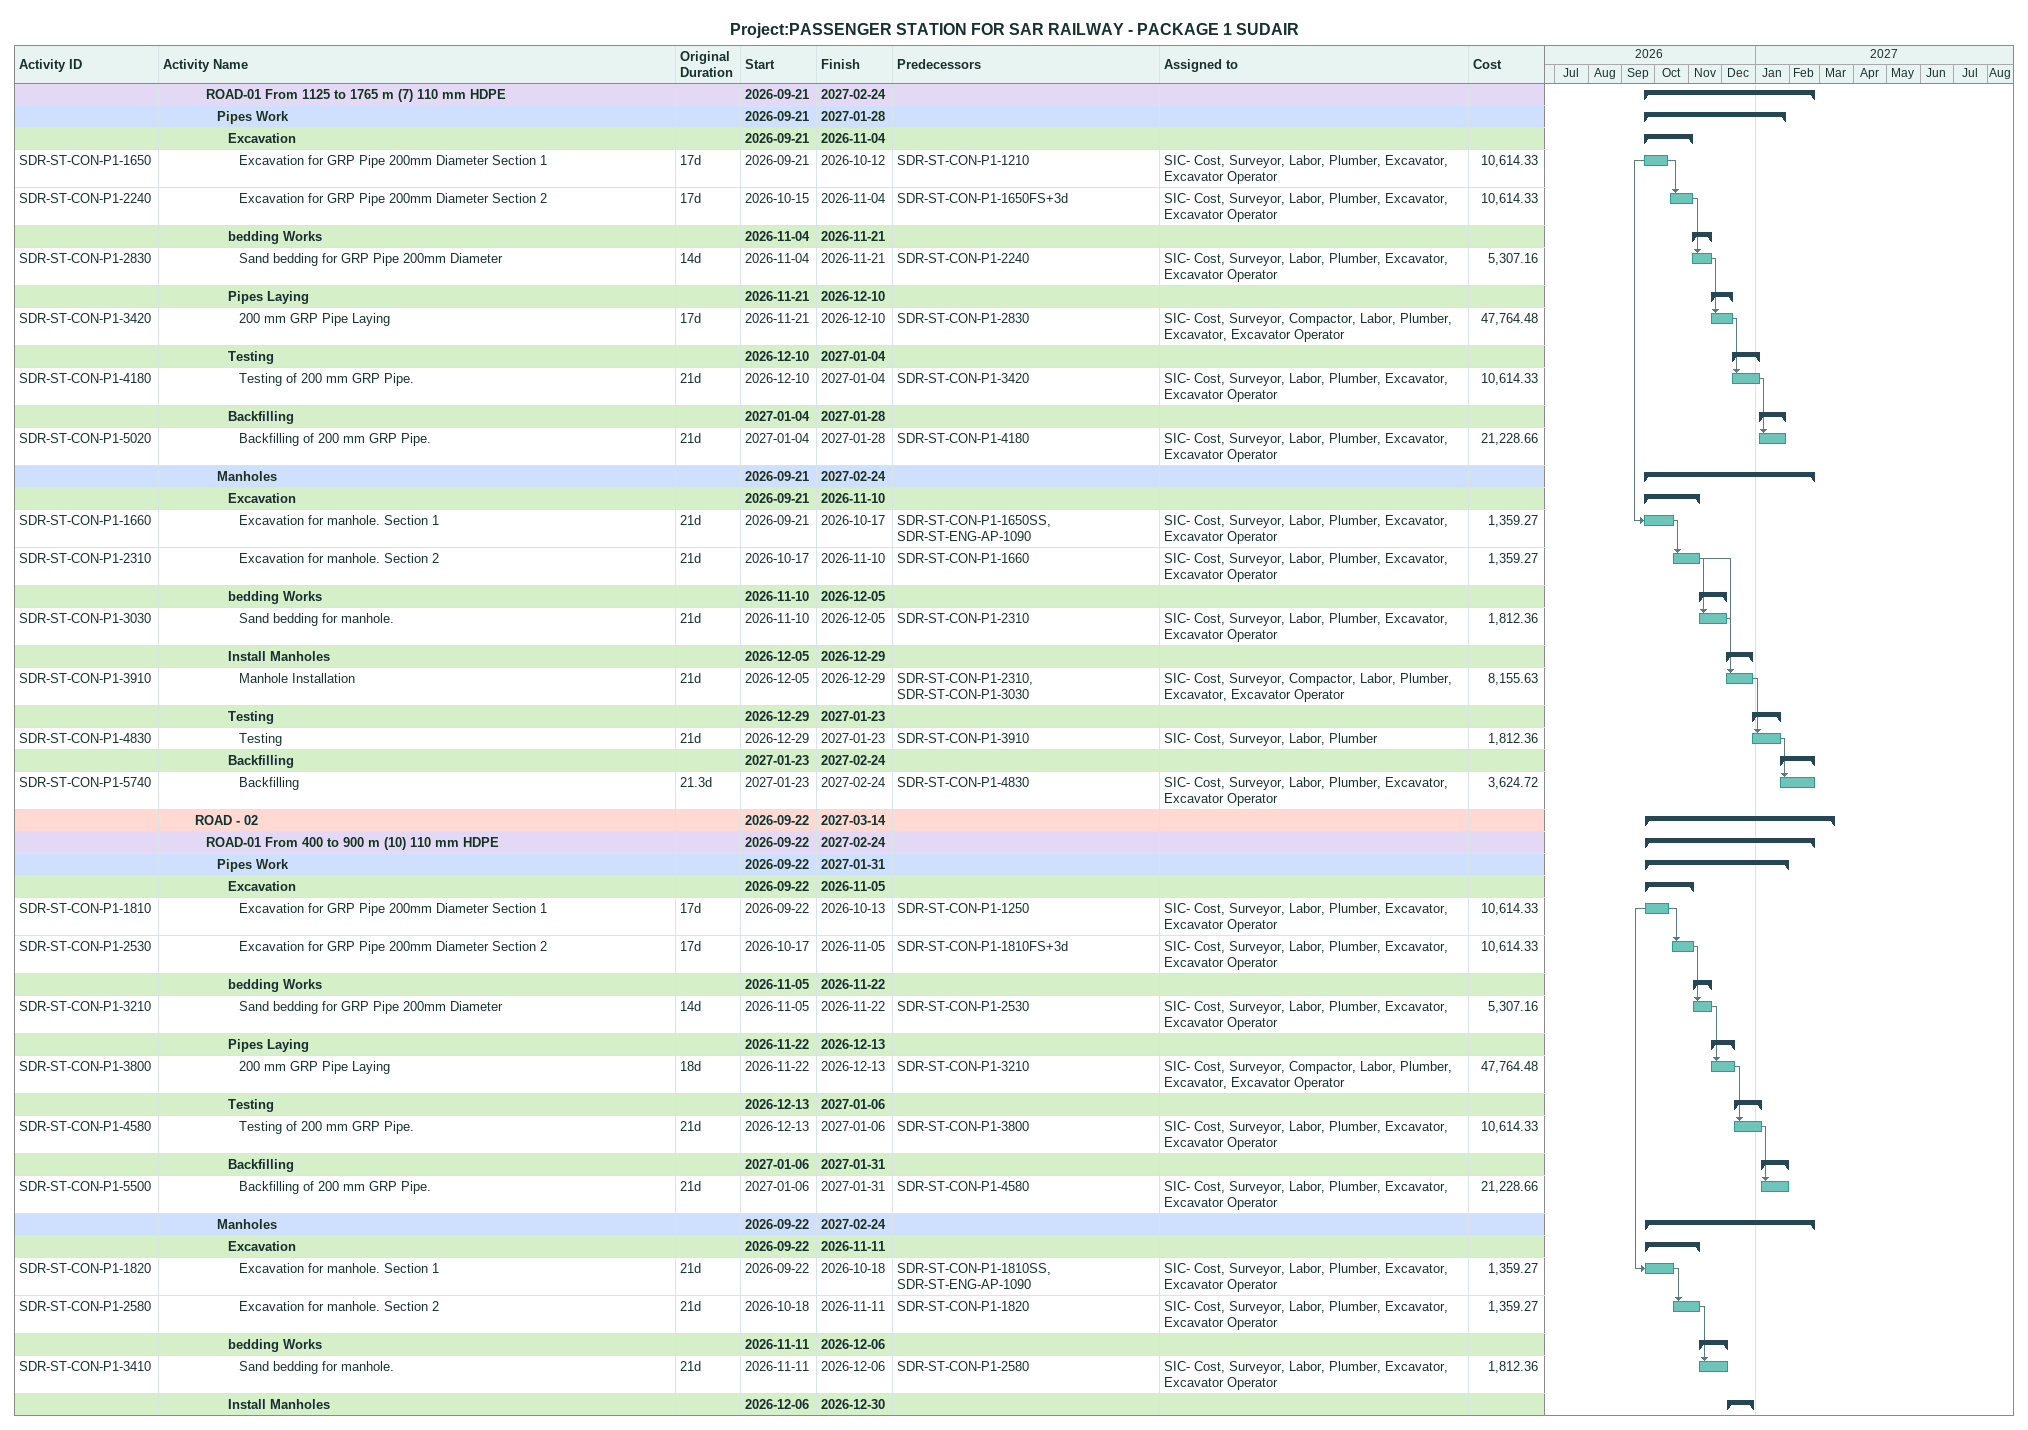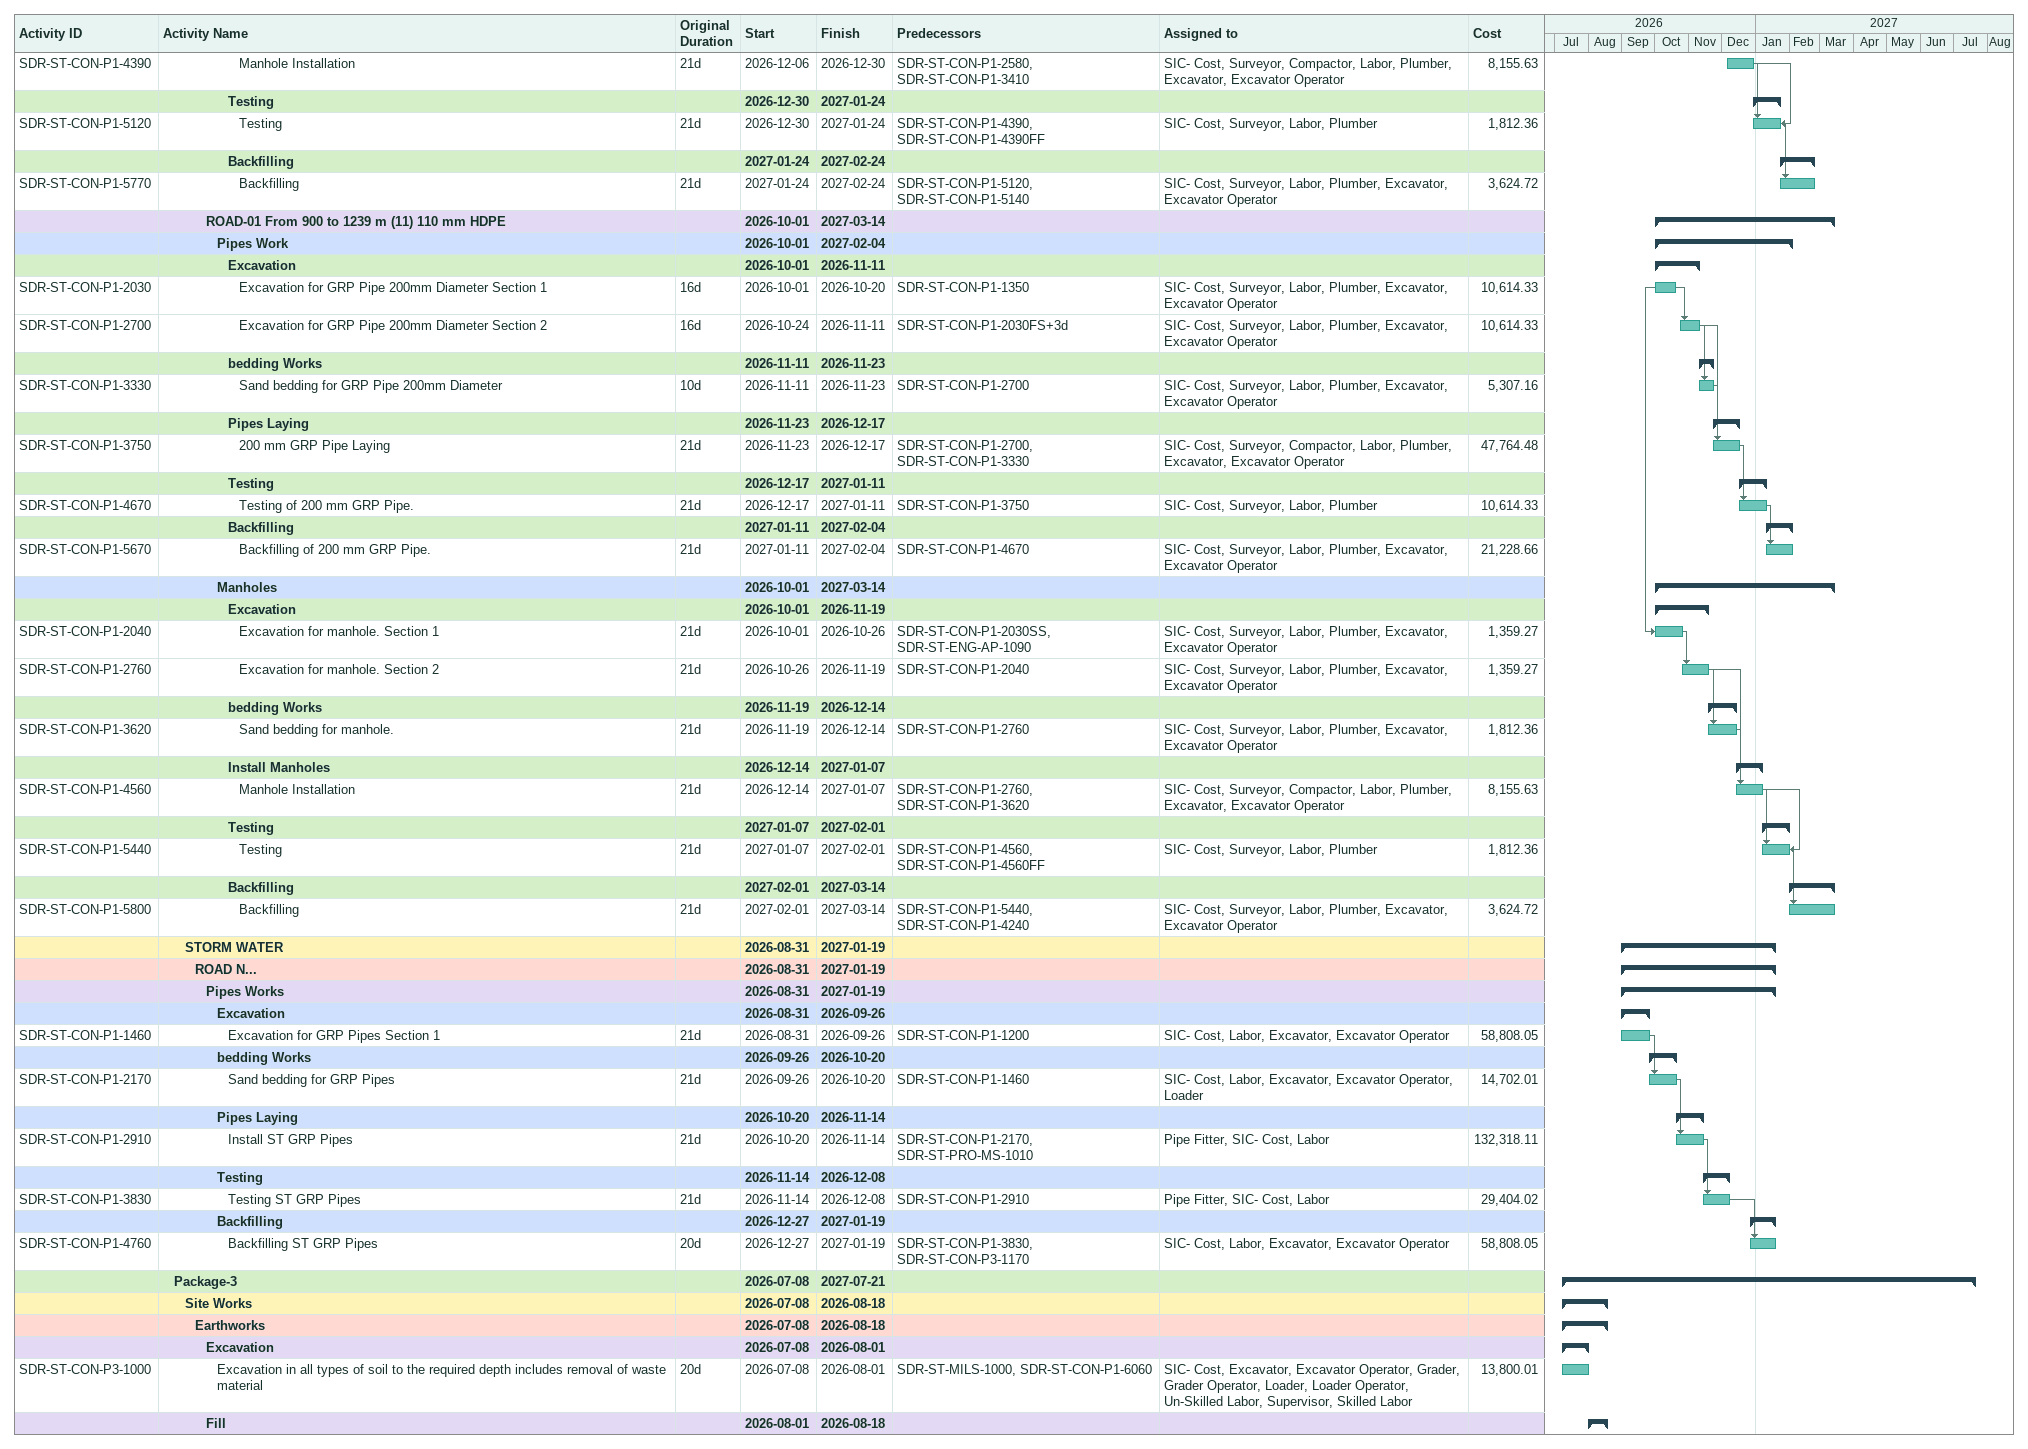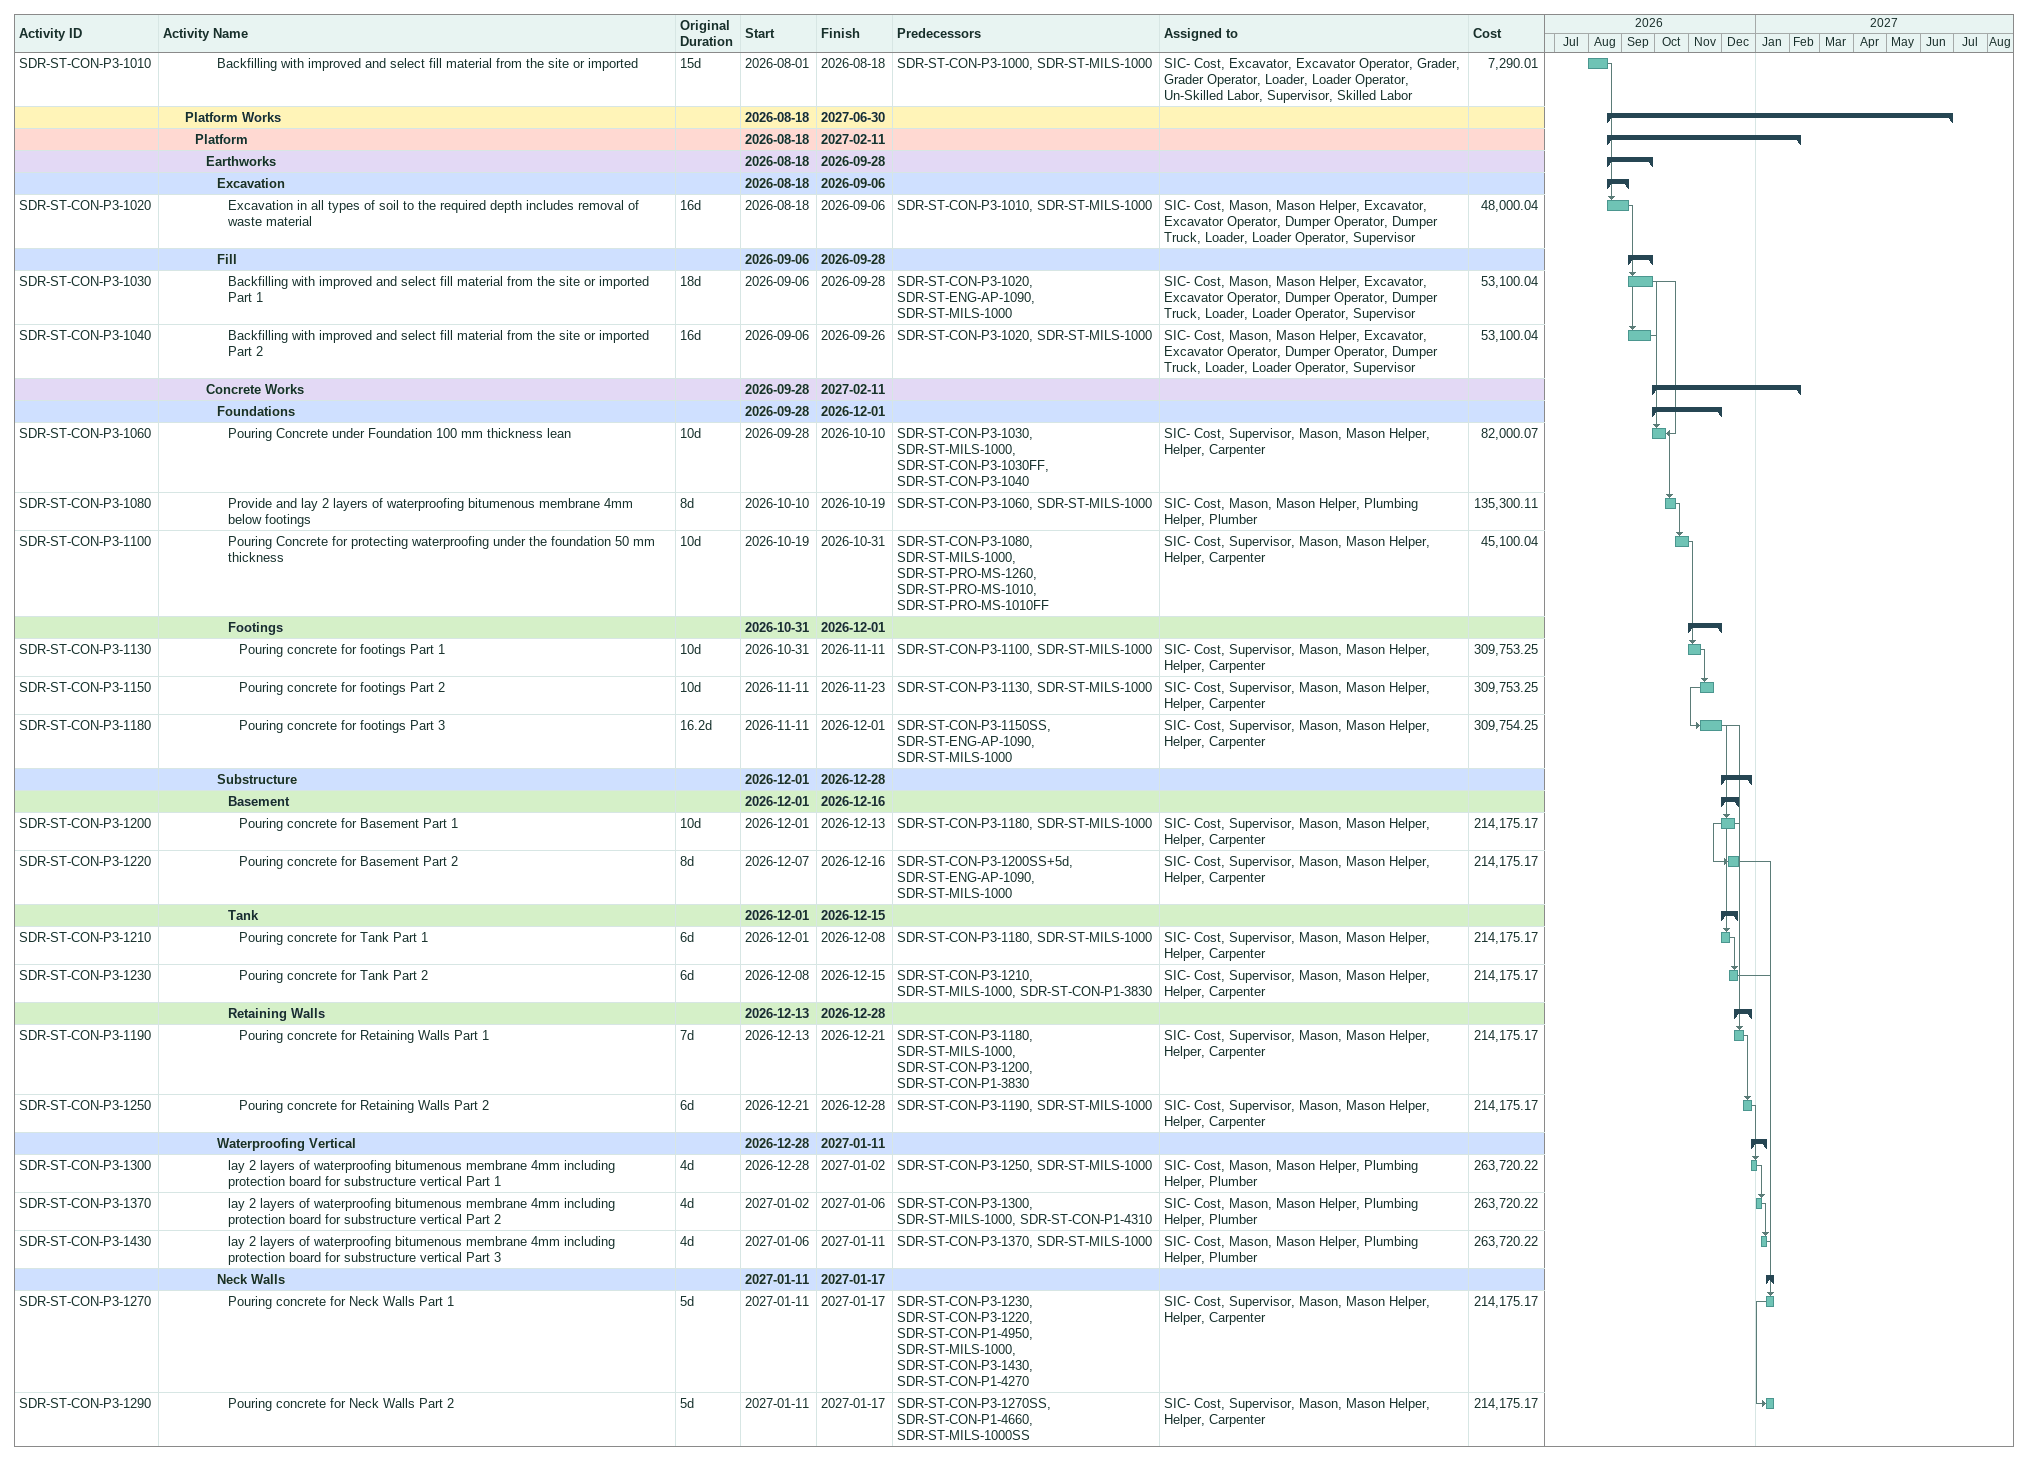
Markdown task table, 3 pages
Project:PASSENGER STATION FOR SAR RAILWAY - PACKAGE 1 SUDAIR

| ID | Level | Task | Original duration | Start | Finish | Predecessors | Resources | Cost |
|---|---|---|---|---|---|---|---|---|
|  | 5 | **ROAD-01 From 1125 to 1765 m (7) 110 mm HDPE** |  | 2026-09-21 | 2027-02-24 |  |  |  |
|  | 6 | **Pipes Work** |  | 2026-09-21 | 2027-01-28 |  |  |  |
|  | 7 | **Excavation** |  | 2026-09-21 | 2026-11-04 |  |  |  |
| SDR-ST-CON-P1-1650 | 8 | Excavation for GRP Pipe 200mm Diameter Section 1 | 17d | 2026-09-21 | 2026-10-12 | SDR-ST-CON-P1-1210 | SIC- Cost, Surveyor, Labor, Plumber, Excavator, Excavator Operator | 10614.33 |
| SDR-ST-CON-P1-2240 | 8 | Excavation for GRP Pipe 200mm Diameter Section 2 | 17d | 2026-10-15 | 2026-11-04 | SDR-ST-CON-P1-1650FS+3d | SIC- Cost, Surveyor, Labor, Plumber, Excavator, Excavator Operator | 10614.33 |
|  | 7 | **bedding Works** |  | 2026-11-04 | 2026-11-21 |  |  |  |
| SDR-ST-CON-P1-2830 | 8 | Sand bedding for GRP Pipe 200mm Diameter | 14d | 2026-11-04 | 2026-11-21 | SDR-ST-CON-P1-2240 | SIC- Cost, Surveyor, Labor, Plumber, Excavator, Excavator Operator | 5307.16 |
|  | 7 | **Pipes Laying** |  | 2026-11-21 | 2026-12-10 |  |  |  |
| SDR-ST-CON-P1-3420 | 8 | 200 mm GRP Pipe Laying | 17d | 2026-11-21 | 2026-12-10 | SDR-ST-CON-P1-2830 | SIC- Cost, Surveyor, Compactor, Labor, Plumber, Excavator, Excavator Operator | 47764.48 |
|  | 7 | **Testing** |  | 2026-12-10 | 2027-01-04 |  |  |  |
| SDR-ST-CON-P1-4180 | 8 | Testing of 200 mm GRP Pipe. | 21d | 2026-12-10 | 2027-01-04 | SDR-ST-CON-P1-3420 | SIC- Cost, Surveyor, Labor, Plumber, Excavator, Excavator Operator | 10614.33 |
|  | 7 | **Backfilling** |  | 2027-01-04 | 2027-01-28 |  |  |  |
| SDR-ST-CON-P1-5020 | 8 | Backfilling of 200 mm GRP Pipe. | 21d | 2027-01-04 | 2027-01-28 | SDR-ST-CON-P1-4180 | SIC- Cost, Surveyor, Labor, Plumber, Excavator, Excavator Operator | 21228.66 |
|  | 6 | **Manholes** |  | 2026-09-21 | 2027-02-24 |  |  |  |
|  | 7 | **Excavation** |  | 2026-09-21 | 2026-11-10 |  |  |  |
| SDR-ST-CON-P1-1660 | 8 | Excavation for manhole. Section 1 | 21d | 2026-09-21 | 2026-10-17 | SDR-ST-CON-P1-1650SS, SDR-ST-ENG-AP-1090 | SIC- Cost, Surveyor, Labor, Plumber, Excavator, Excavator Operator | 1359.27 |
| SDR-ST-CON-P1-2310 | 8 | Excavation for manhole. Section 2 | 21d | 2026-10-17 | 2026-11-10 | SDR-ST-CON-P1-1660 | SIC- Cost, Surveyor, Labor, Plumber, Excavator, Excavator Operator | 1359.27 |
|  | 7 | **bedding Works** |  | 2026-11-10 | 2026-12-05 |  |  |  |
| SDR-ST-CON-P1-3030 | 8 | Sand bedding for manhole. | 21d | 2026-11-10 | 2026-12-05 | SDR-ST-CON-P1-2310 | SIC- Cost, Surveyor, Labor, Plumber, Excavator, Excavator Operator | 1812.36 |
|  | 7 | **Install Manholes** |  | 2026-12-05 | 2026-12-29 |  |  |  |
| SDR-ST-CON-P1-3910 | 8 | Manhole Installation | 21d | 2026-12-05 | 2026-12-29 | SDR-ST-CON-P1-2310, SDR-ST-CON-P1-3030 | SIC- Cost, Surveyor, Compactor, Labor, Plumber, Excavator, Excavator Operator | 8155.63 |
|  | 7 | **Testing** |  | 2026-12-29 | 2027-01-23 |  |  |  |
| SDR-ST-CON-P1-4830 | 8 | Testing | 21d | 2026-12-29 | 2027-01-23 | SDR-ST-CON-P1-3910 | SIC- Cost, Surveyor, Labor, Plumber | 1812.36 |
|  | 7 | **Backfilling** |  | 2027-01-23 | 2027-02-24 |  |  |  |
| SDR-ST-CON-P1-5740 | 8 | Backfilling | 21.3d | 2027-01-23 | 2027-02-24 | SDR-ST-CON-P1-4830 | SIC- Cost, Surveyor, Labor, Plumber, Excavator, Excavator Operator | 3624.72 |
|  | 4 | **ROAD - 02** |  | 2026-09-22 | 2027-03-14 |  |  |  |
|  | 5 | **ROAD-01 From 400 to 900 m (10) 110 mm HDPE** |  | 2026-09-22 | 2027-02-24 |  |  |  |
|  | 6 | **Pipes Work** |  | 2026-09-22 | 2027-01-31 |  |  |  |
|  | 7 | **Excavation** |  | 2026-09-22 | 2026-11-05 |  |  |  |
| SDR-ST-CON-P1-1810 | 8 | Excavation for GRP Pipe 200mm Diameter Section 1 | 17d | 2026-09-22 | 2026-10-13 | SDR-ST-CON-P1-1250 | SIC- Cost, Surveyor, Labor, Plumber, Excavator, Excavator Operator | 10614.33 |
| SDR-ST-CON-P1-2530 | 8 | Excavation for GRP Pipe 200mm Diameter Section 2 | 17d | 2026-10-17 | 2026-11-05 | SDR-ST-CON-P1-1810FS+3d | SIC- Cost, Surveyor, Labor, Plumber, Excavator, Excavator Operator | 10614.33 |
|  | 7 | **bedding Works** |  | 2026-11-05 | 2026-11-22 |  |  |  |
| SDR-ST-CON-P1-3210 | 8 | Sand bedding for GRP Pipe 200mm Diameter | 14d | 2026-11-05 | 2026-11-22 | SDR-ST-CON-P1-2530 | SIC- Cost, Surveyor, Labor, Plumber, Excavator, Excavator Operator | 5307.16 |
|  | 7 | **Pipes Laying** |  | 2026-11-22 | 2026-12-13 |  |  |  |
| SDR-ST-CON-P1-3800 | 8 | 200 mm GRP Pipe Laying | 18d | 2026-11-22 | 2026-12-13 | SDR-ST-CON-P1-3210 | SIC- Cost, Surveyor, Compactor, Labor, Plumber, Excavator, Excavator Operator | 47764.48 |
|  | 7 | **Testing** |  | 2026-12-13 | 2027-01-06 |  |  |  |
| SDR-ST-CON-P1-4580 | 8 | Testing of 200 mm GRP Pipe. | 21d | 2026-12-13 | 2027-01-06 | SDR-ST-CON-P1-3800 | SIC- Cost, Surveyor, Labor, Plumber, Excavator, Excavator Operator | 10614.33 |
|  | 7 | **Backfilling** |  | 2027-01-06 | 2027-01-31 |  |  |  |
| SDR-ST-CON-P1-5500 | 8 | Backfilling of 200 mm GRP Pipe. | 21d | 2027-01-06 | 2027-01-31 | SDR-ST-CON-P1-4580 | SIC- Cost, Surveyor, Labor, Plumber, Excavator, Excavator Operator | 21228.66 |
|  | 6 | **Manholes** |  | 2026-09-22 | 2027-02-24 |  |  |  |
|  | 7 | **Excavation** |  | 2026-09-22 | 2026-11-11 |  |  |  |
| SDR-ST-CON-P1-1820 | 8 | Excavation for manhole. Section 1 | 21d | 2026-09-22 | 2026-10-18 | SDR-ST-CON-P1-1810SS, SDR-ST-ENG-AP-1090 | SIC- Cost, Surveyor, Labor, Plumber, Excavator, Excavator Operator | 1359.27 |
| SDR-ST-CON-P1-2580 | 8 | Excavation for manhole. Section 2 | 21d | 2026-10-18 | 2026-11-11 | SDR-ST-CON-P1-1820 | SIC- Cost, Surveyor, Labor, Plumber, Excavator, Excavator Operator | 1359.27 |
|  | 7 | **bedding Works** |  | 2026-11-11 | 2026-12-06 |  |  |  |
| SDR-ST-CON-P1-3410 | 8 | Sand bedding for manhole. | 21d | 2026-11-11 | 2026-12-06 | SDR-ST-CON-P1-2580 | SIC- Cost, Surveyor, Labor, Plumber, Excavator, Excavator Operator | 1812.36 |
|  | 7 | **Install Manholes** |  | 2026-12-06 | 2026-12-30 |  |  |  |
| SDR-ST-CON-P1-4390 | 8 | Manhole Installation | 21d | 2026-12-06 | 2026-12-30 | SDR-ST-CON-P1-2580, SDR-ST-CON-P1-3410 | SIC- Cost, Surveyor, Compactor, Labor, Plumber, Excavator, Excavator Operator | 8155.63 |
|  | 7 | **Testing** |  | 2026-12-30 | 2027-01-24 |  |  |  |
| SDR-ST-CON-P1-5120 | 8 | Testing | 21d | 2026-12-30 | 2027-01-24 | SDR-ST-CON-P1-4390, SDR-ST-CON-P1-4390FF | SIC- Cost, Surveyor, Labor, Plumber | 1812.36 |
|  | 7 | **Backfilling** |  | 2027-01-24 | 2027-02-24 |  |  |  |
| SDR-ST-CON-P1-5770 | 8 | Backfilling | 21d | 2027-01-24 | 2027-02-24 | SDR-ST-CON-P1-5120, SDR-ST-CON-P1-5140 | SIC- Cost, Surveyor, Labor, Plumber, Excavator, Excavator Operator | 3624.72 |
|  | 5 | **ROAD-01 From 900 to 1239 m (11) 110 mm HDPE** |  | 2026-10-01 | 2027-03-14 |  |  |  |
|  | 6 | **Pipes Work** |  | 2026-10-01 | 2027-02-04 |  |  |  |
|  | 7 | **Excavation** |  | 2026-10-01 | 2026-11-11 |  |  |  |
| SDR-ST-CON-P1-2030 | 8 | Excavation for GRP Pipe 200mm Diameter Section 1 | 16d | 2026-10-01 | 2026-10-20 | SDR-ST-CON-P1-1350 | SIC- Cost, Surveyor, Labor, Plumber, Excavator, Excavator Operator | 10614.33 |
| SDR-ST-CON-P1-2700 | 8 | Excavation for GRP Pipe 200mm Diameter Section 2 | 16d | 2026-10-24 | 2026-11-11 | SDR-ST-CON-P1-2030FS+3d | SIC- Cost, Surveyor, Labor, Plumber, Excavator, Excavator Operator | 10614.33 |
|  | 7 | **bedding Works** |  | 2026-11-11 | 2026-11-23 |  |  |  |
| SDR-ST-CON-P1-3330 | 8 | Sand bedding for GRP Pipe 200mm Diameter | 10d | 2026-11-11 | 2026-11-23 | SDR-ST-CON-P1-2700 | SIC- Cost, Surveyor, Labor, Plumber, Excavator, Excavator Operator | 5307.16 |
|  | 7 | **Pipes Laying** |  | 2026-11-23 | 2026-12-17 |  |  |  |
| SDR-ST-CON-P1-3750 | 8 | 200 mm GRP Pipe Laying | 21d | 2026-11-23 | 2026-12-17 | SDR-ST-CON-P1-2700, SDR-ST-CON-P1-3330 | SIC- Cost, Surveyor, Compactor, Labor, Plumber, Excavator, Excavator Operator | 47764.48 |
|  | 7 | **Testing** |  | 2026-12-17 | 2027-01-11 |  |  |  |
| SDR-ST-CON-P1-4670 | 8 | Testing of 200 mm GRP Pipe. | 21d | 2026-12-17 | 2027-01-11 | SDR-ST-CON-P1-3750 | SIC- Cost, Surveyor, Labor, Plumber | 10614.33 |
|  | 7 | **Backfilling** |  | 2027-01-11 | 2027-02-04 |  |  |  |
| SDR-ST-CON-P1-5670 | 8 | Backfilling of 200 mm GRP Pipe. | 21d | 2027-01-11 | 2027-02-04 | SDR-ST-CON-P1-4670 | SIC- Cost, Surveyor, Labor, Plumber, Excavator, Excavator Operator | 21228.66 |
|  | 6 | **Manholes** |  | 2026-10-01 | 2027-03-14 |  |  |  |
|  | 7 | **Excavation** |  | 2026-10-01 | 2026-11-19 |  |  |  |
| SDR-ST-CON-P1-2040 | 8 | Excavation for manhole. Section 1 | 21d | 2026-10-01 | 2026-10-26 | SDR-ST-CON-P1-2030SS, SDR-ST-ENG-AP-1090 | SIC- Cost, Surveyor, Labor, Plumber, Excavator, Excavator Operator | 1359.27 |
| SDR-ST-CON-P1-2760 | 8 | Excavation for manhole. Section 2 | 21d | 2026-10-26 | 2026-11-19 | SDR-ST-CON-P1-2040 | SIC- Cost, Surveyor, Labor, Plumber, Excavator, Excavator Operator | 1359.27 |
|  | 7 | **bedding Works** |  | 2026-11-19 | 2026-12-14 |  |  |  |
| SDR-ST-CON-P1-3620 | 8 | Sand bedding for manhole. | 21d | 2026-11-19 | 2026-12-14 | SDR-ST-CON-P1-2760 | SIC- Cost, Surveyor, Labor, Plumber, Excavator, Excavator Operator | 1812.36 |
|  | 7 | **Install Manholes** |  | 2026-12-14 | 2027-01-07 |  |  |  |
| SDR-ST-CON-P1-4560 | 8 | Manhole Installation | 21d | 2026-12-14 | 2027-01-07 | SDR-ST-CON-P1-2760, SDR-ST-CON-P1-3620 | SIC- Cost, Surveyor, Compactor, Labor, Plumber, Excavator, Excavator Operator | 8155.63 |
|  | 7 | **Testing** |  | 2027-01-07 | 2027-02-01 |  |  |  |
| SDR-ST-CON-P1-5440 | 8 | Testing | 21d | 2027-01-07 | 2027-02-01 | SDR-ST-CON-P1-4560, SDR-ST-CON-P1-4560FF | SIC- Cost, Surveyor, Labor, Plumber | 1812.36 |
|  | 7 | **Backfilling** |  | 2027-02-01 | 2027-03-14 |  |  |  |
| SDR-ST-CON-P1-5800 | 8 | Backfilling | 21d | 2027-02-01 | 2027-03-14 | SDR-ST-CON-P1-5440, SDR-ST-CON-P1-4240 | SIC- Cost, Surveyor, Labor, Plumber, Excavator, Excavator Operator | 3624.72 |
|  | 3 | **STORM WATER** |  | 2026-08-31 | 2027-01-19 |  |  |  |
|  | 4 | **ROAD N...** |  | 2026-08-31 | 2027-01-19 |  |  |  |
|  | 5 | **Pipes Works** |  | 2026-08-31 | 2027-01-19 |  |  |  |
|  | 6 | **Excavation** |  | 2026-08-31 | 2026-09-26 |  |  |  |
| SDR-ST-CON-P1-1460 | 7 | Excavation for GRP Pipes Section 1 | 21d | 2026-08-31 | 2026-09-26 | SDR-ST-CON-P1-1200 | SIC- Cost, Labor, Excavator, Excavator Operator | 58808.05 |
|  | 6 | **bedding Works** |  | 2026-09-26 | 2026-10-20 |  |  |  |
| SDR-ST-CON-P1-2170 | 7 | Sand bedding for GRP Pipes | 21d | 2026-09-26 | 2026-10-20 | SDR-ST-CON-P1-1460 | SIC- Cost, Labor, Excavator, Excavator Operator, Loader | 14702.01 |
|  | 6 | **Pipes Laying** |  | 2026-10-20 | 2026-11-14 |  |  |  |
| SDR-ST-CON-P1-2910 | 7 | Install ST GRP Pipes | 21d | 2026-10-20 | 2026-11-14 | SDR-ST-CON-P1-2170, SDR-ST-PRO-MS-1010 | Pipe Fitter, SIC- Cost, Labor | 132318.11 |
|  | 6 | **Testing** |  | 2026-11-14 | 2026-12-08 |  |  |  |
| SDR-ST-CON-P1-3830 | 7 | Testing ST GRP Pipes | 21d | 2026-11-14 | 2026-12-08 | SDR-ST-CON-P1-2910 | Pipe Fitter, SIC- Cost, Labor | 29404.02 |
|  | 6 | **Backfilling** |  | 2026-12-27 | 2027-01-19 |  |  |  |
| SDR-ST-CON-P1-4760 | 7 | Backfilling ST GRP Pipes | 20d | 2026-12-27 | 2027-01-19 | SDR-ST-CON-P1-3830, SDR-ST-CON-P3-1170 | SIC- Cost, Labor, Excavator, Excavator Operator | 58808.05 |
|  | 2 | **Package-3** |  | 2026-07-08 | 2027-07-21 |  |  |  |
|  | 3 | **Site Works** |  | 2026-07-08 | 2026-08-18 |  |  |  |
|  | 4 | **Earthworks** |  | 2026-07-08 | 2026-08-18 |  |  |  |
|  | 5 | **Excavation** |  | 2026-07-08 | 2026-08-01 |  |  |  |
| SDR-ST-CON-P3-1000 | 6 | Excavation in all types of soil to the required depth includes removal of waste material | 20d | 2026-07-08 | 2026-08-01 | SDR-ST-MILS-1000, SDR-ST-CON-P1-6060 | SIC- Cost, Excavator, Excavator Operator, Grader, Grader Operator, Loader, Loader Operator, Un-Skilled Labor, Supervisor, Skilled Labor | 13800.01 |
|  | 5 | **Fill** |  | 2026-08-01 | 2026-08-18 |  |  |  |
| SDR-ST-CON-P3-1010 | 6 | Backfilling with improved and select fill material from the site or imported | 15d | 2026-08-01 | 2026-08-18 | SDR-ST-CON-P3-1000, SDR-ST-MILS-1000 | SIC- Cost, Excavator, Excavator Operator, Grader, Grader Operator, Loader, Loader Operator, Un-Skilled Labor, Supervisor, Skilled Labor | 7290.01 |
|  | 3 | **Platform Works** |  | 2026-08-18 | 2027-06-30 |  |  |  |
|  | 4 | **Platform** |  | 2026-08-18 | 2027-02-11 |  |  |  |
|  | 5 | **Earthworks** |  | 2026-08-18 | 2026-09-28 |  |  |  |
|  | 6 | **Excavation** |  | 2026-08-18 | 2026-09-06 |  |  |  |
| SDR-ST-CON-P3-1020 | 7 | Excavation in all types of soil to the required depth includes removal of waste material | 16d | 2026-08-18 | 2026-09-06 | SDR-ST-CON-P3-1010, SDR-ST-MILS-1000 | SIC- Cost, Mason, Mason Helper, Excavator, Excavator Operator, Dumper Operator, Dumper Truck, Loader, Loader Operator, Supervisor | 48000.04 |
|  | 6 | **Fill** |  | 2026-09-06 | 2026-09-28 |  |  |  |
| SDR-ST-CON-P3-1030 | 7 | Backfilling with improved and select fill material from the site or imported Part 1 | 18d | 2026-09-06 | 2026-09-28 | SDR-ST-CON-P3-1020, SDR-ST-ENG-AP-1090, SDR-ST-MILS-1000 | SIC- Cost, Mason, Mason Helper, Excavator, Excavator Operator, Dumper Operator, Dumper Truck, Loader, Loader Operator, Supervisor | 53100.04 |
| SDR-ST-CON-P3-1040 | 7 | Backfilling with improved and select fill material from the site or imported Part 2 | 16d | 2026-09-06 | 2026-09-26 | SDR-ST-CON-P3-1020, SDR-ST-MILS-1000 | SIC- Cost, Mason, Mason Helper, Excavator, Excavator Operator, Dumper Operator, Dumper Truck, Loader, Loader Operator, Supervisor | 53100.04 |
|  | 5 | **Concrete Works** |  | 2026-09-28 | 2027-02-11 |  |  |  |
|  | 6 | **Foundations** |  | 2026-09-28 | 2026-12-01 |  |  |  |
| SDR-ST-CON-P3-1060 | 7 | Pouring Concrete under Foundation 100 mm thickness lean | 10d | 2026-09-28 | 2026-10-10 | SDR-ST-CON-P3-1030, SDR-ST-MILS-1000, SDR-ST-CON-P3-1030FF, SDR-ST-CON-P3-1040 | SIC- Cost, Supervisor, Mason, Mason Helper, Helper, Carpenter | 82000.07 |
| SDR-ST-CON-P3-1080 | 7 | Provide and lay 2 layers of waterproofing bitumenous membrane 4mm below footings | 8d | 2026-10-10 | 2026-10-19 | SDR-ST-CON-P3-1060, SDR-ST-MILS-1000 | SIC- Cost, Mason, Mason Helper, Plumbing Helper, Plumber | 135300.11 |
| SDR-ST-CON-P3-1100 | 7 | Pouring Concrete for protecting waterproofing under the foundation 50 mm thickness | 10d | 2026-10-19 | 2026-10-31 | SDR-ST-CON-P3-1080, SDR-ST-MILS-1000, SDR-ST-PRO-MS-1260, SDR-ST-PRO-MS-1010, SDR-ST-PRO-MS-1010FF | SIC- Cost, Supervisor, Mason, Mason Helper, Helper, Carpenter | 45100.04 |
|  | 7 | **Footings** |  | 2026-10-31 | 2026-12-01 |  |  |  |
| SDR-ST-CON-P3-1130 | 8 | Pouring concrete for footings Part 1 | 10d | 2026-10-31 | 2026-11-11 | SDR-ST-CON-P3-1100, SDR-ST-MILS-1000 | SIC- Cost, Supervisor, Mason, Mason Helper, Helper, Carpenter | 309753.25 |
| SDR-ST-CON-P3-1150 | 8 | Pouring concrete for footings Part 2 | 10d | 2026-11-11 | 2026-11-23 | SDR-ST-CON-P3-1130, SDR-ST-MILS-1000 | SIC- Cost, Supervisor, Mason, Mason Helper, Helper, Carpenter | 309753.25 |
| SDR-ST-CON-P3-1180 | 8 | Pouring concrete for footings Part 3 | 16.2d | 2026-11-11 | 2026-12-01 | SDR-ST-CON-P3-1150SS, SDR-ST-ENG-AP-1090, SDR-ST-MILS-1000 | SIC- Cost, Supervisor, Mason, Mason Helper, Helper, Carpenter | 309754.25 |
|  | 6 | **Substructure** |  | 2026-12-01 | 2026-12-28 |  |  |  |
|  | 7 | **Basement** |  | 2026-12-01 | 2026-12-16 |  |  |  |
| SDR-ST-CON-P3-1200 | 8 | Pouring concrete for Basement Part 1 | 10d | 2026-12-01 | 2026-12-13 | SDR-ST-CON-P3-1180, SDR-ST-MILS-1000 | SIC- Cost, Supervisor, Mason, Mason Helper, Helper, Carpenter | 214175.17 |
| SDR-ST-CON-P3-1220 | 8 | Pouring concrete for Basement Part 2 | 8d | 2026-12-07 | 2026-12-16 | SDR-ST-CON-P3-1200SS+5d, SDR-ST-ENG-AP-1090, SDR-ST-MILS-1000 | SIC- Cost, Supervisor, Mason, Mason Helper, Helper, Carpenter | 214175.17 |
|  | 7 | **Tank** |  | 2026-12-01 | 2026-12-15 |  |  |  |
| SDR-ST-CON-P3-1210 | 8 | Pouring concrete for Tank Part 1 | 6d | 2026-12-01 | 2026-12-08 | SDR-ST-CON-P3-1180, SDR-ST-MILS-1000 | SIC- Cost, Supervisor, Mason, Mason Helper, Helper, Carpenter | 214175.17 |
| SDR-ST-CON-P3-1230 | 8 | Pouring concrete for Tank Part 2 | 6d | 2026-12-08 | 2026-12-15 | SDR-ST-CON-P3-1210, SDR-ST-MILS-1000, SDR-ST-CON-P1-3830 | SIC- Cost, Supervisor, Mason, Mason Helper, Helper, Carpenter | 214175.17 |
|  | 7 | **Retaining Walls** |  | 2026-12-13 | 2026-12-28 |  |  |  |
| SDR-ST-CON-P3-1190 | 8 | Pouring concrete for Retaining Walls Part 1 | 7d | 2026-12-13 | 2026-12-21 | SDR-ST-CON-P3-1180, SDR-ST-MILS-1000, SDR-ST-CON-P3-1200, SDR-ST-CON-P1-3830 | SIC- Cost, Supervisor, Mason, Mason Helper, Helper, Carpenter | 214175.17 |
| SDR-ST-CON-P3-1250 | 8 | Pouring concrete for Retaining Walls Part 2 | 6d | 2026-12-21 | 2026-12-28 | SDR-ST-CON-P3-1190, SDR-ST-MILS-1000 | SIC- Cost, Supervisor, Mason, Mason Helper, Helper, Carpenter | 214175.17 |
|  | 6 | **Waterproofing Vertical** |  | 2026-12-28 | 2027-01-11 |  |  |  |
| SDR-ST-CON-P3-1300 | 7 | lay 2 layers of waterproofing bitumenous membrane 4mm including protection board for substructure vertical Part 1 | 4d | 2026-12-28 | 2027-01-02 | SDR-ST-CON-P3-1250, SDR-ST-MILS-1000 | SIC- Cost, Mason, Mason Helper, Plumbing Helper, Plumber | 263720.22 |
| SDR-ST-CON-P3-1370 | 7 | lay 2 layers of waterproofing bitumenous membrane 4mm including protection board for substructure vertical Part 2 | 4d | 2027-01-02 | 2027-01-06 | SDR-ST-CON-P3-1300, SDR-ST-MILS-1000, SDR-ST-CON-P1-4310 | SIC- Cost, Mason, Mason Helper, Plumbing Helper, Plumber | 263720.22 |
| SDR-ST-CON-P3-1430 | 7 | lay 2 layers of waterproofing bitumenous membrane 4mm including protection board for substructure vertical Part 3 | 4d | 2027-01-06 | 2027-01-11 | SDR-ST-CON-P3-1370, SDR-ST-MILS-1000 | SIC- Cost, Mason, Mason Helper, Plumbing Helper, Plumber | 263720.22 |
|  | 6 | **Neck Walls** |  | 2027-01-11 | 2027-01-17 |  |  |  |
| SDR-ST-CON-P3-1270 | 7 | Pouring concrete for Neck Walls Part 1 | 5d | 2027-01-11 | 2027-01-17 | SDR-ST-CON-P3-1230, SDR-ST-CON-P3-1220, SDR-ST-CON-P1-4950, SDR-ST-MILS-1000, SDR-ST-CON-P3-1430, SDR-ST-CON-P1-4270 | SIC- Cost, Supervisor, Mason, Mason Helper, Helper, Carpenter | 214175.17 |
| SDR-ST-CON-P3-1290 | 7 | Pouring concrete for Neck Walls Part 2 | 5d | 2027-01-11 | 2027-01-17 | SDR-ST-CON-P3-1270SS, SDR-ST-CON-P1-4660, SDR-ST-MILS-1000SS | SIC- Cost, Supervisor, Mason, Mason Helper, Helper, Carpenter | 214175.17 |
